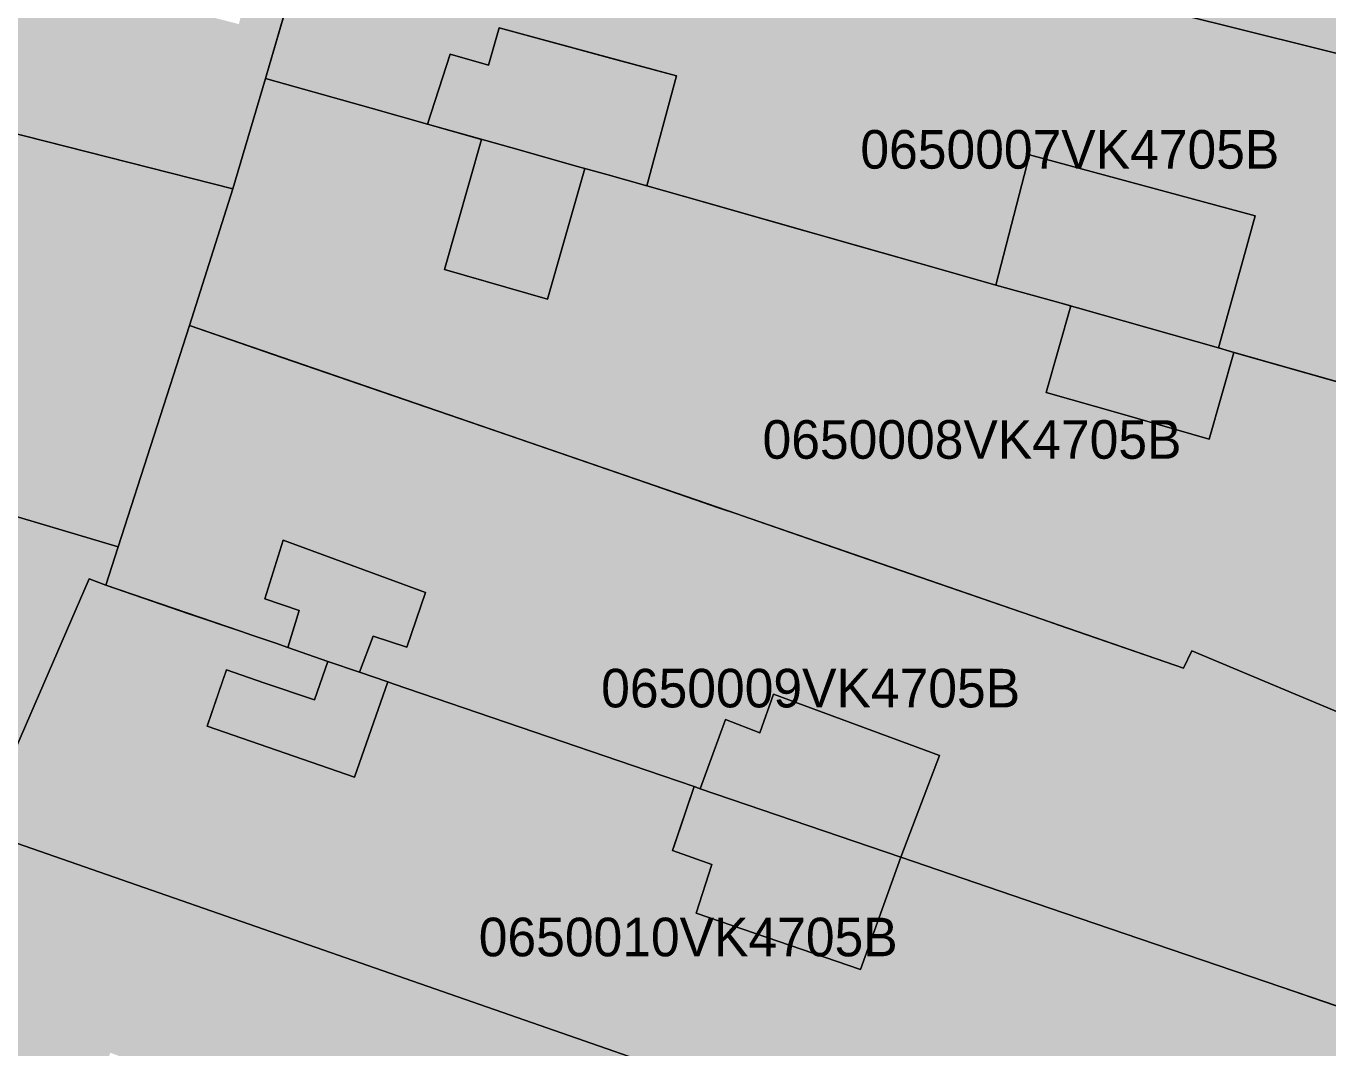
# Model space of a CAD drawing. Header units: metres. Extents: x -6 to 1255, y -2 to 532.
# Drawn here: x 902.4 to 936.14, y 341.73 to 368.2 of the extents above; entities that cross this region are included whole.
import ezdxf

# ---------------------------------------------------------------- set-up
doc = ezdxf.new("R2010")
doc.units = ezdxf.units.M
doc.header["$MEASUREMENT"] = 0
for name, color, linetype, lineweight, true_color in [('TPX_BUILDINGS', 7, 'CONTINUOUS', 0, 0x000000), ('TPX_BUILDINGS_HATCH', 7, 'CONTINUOUS', 0, 0xf0f0f0), ('TPX_BUILDINGS_SHADOWS_HATCH', 7, 'CONTINUOUS', 0, 0x000000), ('TPX_BUILDINGS_SHADOWS_OUTLINES', 7, 'CONTINUOUS', 0, 0x000000), ('TPX_CADASTRES', 7, 'CONTINUOUS', 0, 0x646464), ('TPX_CADASTRES_TEXT', 7, 'CONTINUOUS', 0, 0x000000)]:
    doc.layers.add(name, color=color, linetype=linetype, lineweight=lineweight, true_color=true_color)

msp = doc.modelspace()

# ---------------------------------------------------------------- hatches: boundary and pattern name
at = {"layer": 'TPX_BUILDINGS_HATCH'}
h = msp.add_hatch(color=256, dxfattribs=at)
h.paths.add_polyline_path([(870.701, 384.175), (868.781, 373.885), (871.786, 373.124), (873.991, 372.565), (875.184, 372.262), (878.096, 371.523), (881.447, 370.671), (882.101, 370.505), (883.531, 370.14), (885.551, 369.625), (887.411, 369.155), (890.879, 368.274), (907.751, 363.985), (908.601, 366.845), (910.203, 372.334), (910.671, 373.935), (908.641, 374.415), (904.261, 375.435), (900.631, 376.285), (898.301, 376.835), (896.421, 377.335), (891.781, 378.575), (890.17, 379.003), (888.051, 379.565), (885.691, 380.195), (876.451, 382.645), (875.971, 382.775), (870.701, 384.175)])
h.paths.add_polyline_path([(883.971, 373.045), (885.131, 377.545), (887.401, 377.005), (886.271, 372.505), (883.971, 373.045)], flags=16)
h.paths.add_polyline_path([(894.991, 371.505), (895.571, 373.785), (898.891, 372.935), (898.311, 370.655), (894.991, 371.505)], flags=16)
h.paths.add_polyline_path([(903.171, 369.475), (903.761, 371.775), (908.501, 370.555), (907.911, 368.255), (903.171, 369.475)], flags=16)
h = msp.add_hatch(color=256, dxfattribs=at)
h.paths.add_polyline_path([(928.251, 380.495), (923.321, 370.745), (942.94, 365.864), (945.941, 365.118), (946.551, 364.966), (947.28, 364.784), (948.58, 364.444), (951.38, 363.734), (955.64, 371.404), (951.49, 372.874), (947.44, 374.304), (942.861, 376.005), (942.44, 374.185), (938.29, 375.685), (939.001, 377.435), (930.051, 380.765), (928.651, 381.285), (928.251, 380.495)])
h.paths.add_polyline_path([(928.92, 371.815), (930.17, 374.475), (933.5, 373.345), (932.5, 370.605), (928.92, 371.815)], flags=16)
for points in [[(910.203, 372.334), (908.601, 366.845), (911.341, 366.075), (912.801, 365.665), (913.391, 367.475), (914.381, 367.195), (914.661, 368.155), (917.541, 367.375), (919.251, 366.915), (918.48, 364.063), (919.921, 363.655), (922.24, 362.995), (923.19, 362.725), (923.58, 362.615), (925.99, 361.935), (927.53, 361.495), (928.4, 364.865), (934.25, 363.285), (933.99, 362.345), (933.3, 359.865), (933.58, 359.785), (933.699, 359.751), (941.701, 357.477), (942.24, 357.324), (942.82, 357.164), (943.23, 357.044), (944.701, 356.627), (947.07, 355.954), (948.96, 359.364), (949.76, 360.804), (951.38, 363.734), (948.58, 364.444), (947.28, 364.784), (946.551, 364.966), (945.941, 365.118), (942.94, 365.864), (923.321, 370.745), (918.081, 372.075), (915.981, 372.605), (911.851, 373.655), (910.671, 373.935), (910.203, 372.334)], [(907.751, 363.985), (906.631, 360.445), (908.778, 359.706), (912.47, 358.435), (915.141, 357.516), (918.251, 356.446), (920.341, 355.727), (920.84, 355.555), (920.94, 355.525), (923.98, 354.474), (928.72, 352.835), (929.16, 352.683), (932.39, 351.565), (932.61, 352.015), (935.02, 351.004), (938.96, 349.354), (940.469, 348.722), (940.858, 348.559), (942.54, 347.854), (943.29, 347.684), (947.55, 355.704), (947.07, 355.954), (944.701, 356.627), (943.23, 357.044), (942.82, 357.164), (942.24, 357.324), (941.701, 357.477), (933.699, 359.751), (933.06, 357.505), (930.75, 358.165), (928.83, 358.715), (929.469, 360.952), (929.07, 361.065), (927.53, 361.495), (925.99, 361.935), (923.58, 362.615), (923.19, 362.725), (922.24, 362.995), (919.921, 363.655), (918.48, 364.063), (917.451, 364.355), (916.88, 364.512), (915.91, 361.125), (913.241, 361.895), (914.202, 365.269), (912.801, 365.665), (911.341, 366.075), (908.601, 366.845), (907.751, 363.985)], [(904.78, 354.715), (904.46, 353.715), (906.618, 352.979), (907.95, 352.525), (908.27, 352.415), (908.87, 352.215), (909.18, 352.105), (909.47, 353.065), (908.58, 353.365), (909.06, 354.885), (912.75, 353.525), (912.26, 352.115), (911.39, 352.395), (911.04, 351.465), (911.77, 351.215), (911.91, 351.165), (918.49, 348.915), (919.71, 348.505), (919.87, 348.445), (920.52, 350.235), (921.41, 349.895), (921.77, 350.895), (926.07, 349.305), (925.07, 346.675), (926.028, 346.347), (928.93, 345.355), (932.45, 344.154), (934.94, 343.304), (938.18, 342.194), (938.44, 342.105), (939.17, 341.854), (940.55, 344.314), (942.54, 347.854), (940.858, 348.559), (940.469, 348.722), (938.96, 349.354), (935.02, 351.004), (932.61, 352.015), (932.39, 351.565), (929.16, 352.683), (928.72, 352.835), (923.98, 354.474), (920.94, 355.525), (920.84, 355.555), (920.341, 355.727), (918.251, 356.446), (915.141, 357.516), (912.47, 358.435), (908.778, 359.706), (906.631, 360.445), (904.78, 354.715)], [(904.03, 353.885), (901.2, 347.365), (919.56, 340.975), (924.13, 339.385), (926.59, 338.525), (927.11, 338.345), (930.8, 337.054), (934.49, 335.774), (935.54, 335.404), (939.17, 341.854), (938.44, 342.105), (938.18, 342.194), (934.94, 343.304), (932.45, 344.154), (928.93, 345.355), (926.028, 346.347), (925.07, 346.675), (924.02, 343.765), (919.76, 345.225), (920.17, 346.485), (919.15, 346.845), (919.71, 348.505), (918.49, 348.915), (911.91, 351.165), (911.77, 351.215), (910.91, 348.745), (907.09, 350.065), (907.59, 351.525), (908.56, 351.185), (909.87, 350.745), (910.22, 351.745), (909.18, 352.105), (908.87, 352.215), (908.27, 352.415), (907.95, 352.525), (906.618, 352.979), (904.46, 353.715), (904.03, 353.885)]]:
    msp.add_hatch(color=256, dxfattribs=at).paths.add_polyline_path(points)
h = msp.add_hatch(color=256, dxfattribs=at)
h.paths.add_polyline_path([(867.271, 365.855), (863.531, 346.475), (865.001, 345.925), (868.071, 344.785), (869.401, 344.295), (872.218, 343.25), (872.661, 343.085), (876.15, 341.785), (876.78, 341.555), (880.1, 340.325), (881.6, 339.765), (890.58, 336.425), (893.54, 335.325), (896.05, 334.395), (901.2, 347.365), (904.03, 353.885), (904.46, 353.715), (904.78, 354.715), (889.129, 359.369), (885.611, 360.415), (885.241, 360.525), (881.839, 361.535), (875.516, 363.411), (873.951, 363.875), (873.558, 363.991), (872.064, 364.431), (871.881, 364.485), (870.051, 365.029), (867.271, 365.855)])
h.paths.add_polyline_path([(883.111, 347.545), (883.481, 349.465), (884.071, 352.495), (884.331, 353.845), (895.39, 351.765), (894.15, 345.345), (883.111, 347.545)], flags=16)
h = msp.add_hatch(color=256, dxfattribs=at)
h.paths.add_polyline_path([(901.2, 347.365), (896.05, 334.395), (899.94, 333.035), (904.92, 331.295), (912.559, 328.623), (914.64, 327.895), (917.07, 327.045), (920.2, 325.955), (920.89, 325.715), (923.94, 324.644), (924.961, 324.286), (928.47, 323.054), (935.54, 335.404), (934.49, 335.774), (930.8, 337.054), (927.11, 338.345), (926.59, 338.525), (924.13, 339.385), (919.56, 340.975), (901.2, 347.365)])
h.paths.add_polyline_path([(902.82, 337.065), (904.58, 341.605), (908.45, 340.185), (906.74, 335.645), (902.82, 337.065)], flags=16)
h.paths.add_polyline_path([(914.21, 332.865), (916.05, 337.855), (918.15, 337.105), (920.48, 336.275), (917.75, 331.435), (916.26, 332.035), (914.21, 332.865)], flags=16)
at = {"layer": 'TPX_BUILDINGS_SHADOWS_HATCH'}
for points in [[(890.879, 368.274), (889.129, 359.369), (904.78, 354.715), (906.631, 360.445), (907.751, 363.985), (890.879, 368.274)], [(913.391, 367.475), (912.801, 365.665), (914.202, 365.269), (913.241, 361.895), (915.91, 361.125), (916.88, 364.512), (917.451, 364.355), (918.48, 364.063), (919.251, 366.915), (917.525, 367.379), (914.661, 368.155), (914.381, 367.195), (913.391, 367.475)], [(928.4, 364.865), (927.53, 361.495), (929.07, 361.065), (929.469, 360.952), (928.83, 358.715), (930.75, 358.165), (933.06, 357.505), (933.699, 359.751), (933.3, 359.865), (933.99, 362.345), (934.25, 363.285), (928.4, 364.865)], [(907.491, 351.235), (907.09, 350.065), (910.91, 348.745), (911.77, 351.215), (911.04, 351.465), (911.39, 352.395), (912.26, 352.115), (912.75, 353.525), (909.06, 354.885), (908.58, 353.365), (909.47, 353.065), (909.18, 352.105), (910.22, 351.745), (909.87, 350.745), (908.56, 351.185), (907.59, 351.525), (907.491, 351.235)], [(919.191, 346.966), (919.15, 346.845), (920.17, 346.485), (919.76, 345.225), (924.02, 343.765), (925.07, 346.675), (926.07, 349.305), (921.77, 350.895), (921.41, 349.895), (920.52, 350.235), (919.87, 348.445), (919.71, 348.505), (919.191, 346.966)]]:
    msp.add_hatch(color=256, dxfattribs=at).paths.add_polyline_path(points)

# ---------------------------------------------------------------- linework, layer by layer
at = {"layer": 'TPX_BUILDINGS', "elevation": 0.042}
for points in [[(928.251, 380.495), (923.321, 370.745), (942.94, 365.864), (945.941, 365.118), (946.551, 364.966), (947.28, 364.784), (948.58, 364.444), (951.38, 363.734), (955.64, 371.404), (951.49, 372.874), (947.44, 374.304), (942.861, 376.005), (942.44, 374.185), (938.29, 375.685), (939.001, 377.435), (930.051, 380.765), (928.651, 381.285)], [(901.2, 347.365), (896.05, 334.395), (899.94, 333.035), (904.92, 331.295), (912.559, 328.623), (914.64, 327.895), (917.07, 327.045), (920.2, 325.955), (920.89, 325.715), (923.94, 324.644), (924.961, 324.286), (928.47, 323.054), (935.54, 335.404), (934.49, 335.774), (930.8, 337.054), (927.11, 338.345), (926.59, 338.525), (924.13, 339.385), (919.56, 340.975)]]:
    msp.add_lwpolyline(points, close=True, dxfattribs=at)
for points in [[(890.879, 368.274), (907.751, 363.985), (908.601, 366.845), (910.203, 372.334), (910.671, 373.935), (908.641, 374.415), (904.261, 375.435), (900.631, 376.285)], [(910.203, 372.334), (908.601, 366.845), (911.341, 366.075), (912.801, 365.665), (913.391, 367.475), (914.381, 367.195), (914.661, 368.155), (917.541, 367.375), (919.251, 366.915), (918.48, 364.063), (919.921, 363.655), (922.24, 362.995), (923.19, 362.725), (923.58, 362.615), (925.99, 361.935), (927.53, 361.495), (928.4, 364.865), (934.25, 363.285), (933.99, 362.345), (933.3, 359.865), (933.58, 359.785), (933.699, 359.751), (941.701, 357.477)], [(942.94, 365.864), (923.321, 370.745)], [(941.701, 357.477), (933.699, 359.751), (933.06, 357.505), (930.75, 358.165), (928.83, 358.715), (929.469, 360.952), (929.07, 361.065), (927.53, 361.495), (925.99, 361.935), (923.58, 362.615), (923.19, 362.725), (922.24, 362.995), (919.921, 363.655), (918.48, 364.063), (917.451, 364.355), (916.88, 364.512), (915.91, 361.125), (913.241, 361.895), (914.202, 365.269), (912.801, 365.665), (911.341, 366.075), (908.601, 366.845), (907.751, 363.985), (906.631, 360.445), (908.778, 359.706), (912.47, 358.435), (915.141, 357.516), (918.251, 356.446), (920.341, 355.727), (920.84, 355.555), (920.94, 355.525), (923.98, 354.474), (928.72, 352.835), (929.16, 352.683), (932.39, 351.565), (932.61, 352.015), (935.02, 351.004), (938.96, 349.354)], [(896.05, 334.395), (901.2, 347.365), (904.03, 353.885), (904.46, 353.715), (904.78, 354.715), (889.129, 359.369), (885.611, 360.415), (885.241, 360.525), (881.839, 361.535), (875.516, 363.411), (873.951, 363.875), (873.558, 363.991), (872.064, 364.431), (871.881, 364.485), (870.051, 365.029), (867.271, 365.855), (863.531, 346.475)], [(938.96, 349.354), (935.02, 351.004), (932.61, 352.015), (932.39, 351.565), (929.16, 352.683), (928.72, 352.835), (923.98, 354.474), (920.94, 355.525), (920.84, 355.555), (920.341, 355.727), (918.251, 356.446), (915.141, 357.516), (912.47, 358.435), (908.778, 359.706), (906.631, 360.445), (904.78, 354.715), (904.46, 353.715), (906.618, 352.979), (907.95, 352.525), (908.27, 352.415), (908.87, 352.215), (909.18, 352.105), (909.47, 353.065), (908.58, 353.365), (909.06, 354.885), (912.75, 353.525), (912.26, 352.115), (911.39, 352.395), (911.04, 351.465), (911.77, 351.215), (911.91, 351.165), (918.49, 348.915), (919.71, 348.505), (919.87, 348.445), (920.52, 350.235), (921.41, 349.895), (921.77, 350.895), (926.07, 349.305), (925.07, 346.675), (926.028, 346.347), (928.93, 345.355), (932.45, 344.154), (934.94, 343.304), (938.18, 342.194)], [(938.18, 342.194), (934.94, 343.304), (932.45, 344.154), (928.93, 345.355), (926.028, 346.347), (925.07, 346.675), (924.02, 343.765), (919.76, 345.225), (920.17, 346.485), (919.15, 346.845), (919.71, 348.505), (918.49, 348.915), (911.91, 351.165), (911.77, 351.215), (910.91, 348.745), (907.09, 350.065), (907.59, 351.525), (908.56, 351.185), (909.87, 350.745), (910.22, 351.745), (909.18, 352.105), (908.87, 352.215), (908.27, 352.415), (907.95, 352.525), (906.618, 352.979), (904.46, 353.715), (904.03, 353.885), (901.2, 347.365), (919.56, 340.975)]]:
    msp.add_lwpolyline(points, dxfattribs=at)
at = {"layer": 'TPX_BUILDINGS_SHADOWS_OUTLINES', "elevation": 0.039}
for points in [[(890.879, 368.274), (889.129, 359.369), (904.78, 354.715), (906.631, 360.445), (907.751, 363.985)], [(913.391, 367.475), (912.801, 365.665), (914.202, 365.269), (913.241, 361.895), (915.91, 361.125), (916.88, 364.512), (917.451, 364.355), (918.48, 364.063), (919.251, 366.915), (917.525, 367.379), (914.661, 368.155), (914.381, 367.195)], [(928.4, 364.865), (927.53, 361.495), (929.07, 361.065), (929.469, 360.952), (928.83, 358.715), (930.75, 358.165), (933.06, 357.505), (933.699, 359.751), (933.3, 359.865), (933.99, 362.345), (934.25, 363.285)], [(907.491, 351.235), (907.09, 350.065), (910.91, 348.745), (911.77, 351.215), (911.04, 351.465), (911.39, 352.395), (912.26, 352.115), (912.75, 353.525), (909.06, 354.885), (908.58, 353.365), (909.47, 353.065), (909.18, 352.105), (910.22, 351.745), (909.87, 350.745), (908.56, 351.185), (907.59, 351.525)], [(919.191, 346.966), (919.15, 346.845), (920.17, 346.485), (919.76, 345.225), (924.02, 343.765), (925.07, 346.675), (926.07, 349.305), (921.77, 350.895), (921.41, 349.895), (920.52, 350.235), (919.87, 348.445), (919.71, 348.505)]]:
    msp.add_lwpolyline(points, close=True, dxfattribs=at)
at = {"layer": 'TPX_CADASTRES', "elevation": 0.024}
for points in [[(870.701, 384.176), (868.781, 373.886), (873.991, 372.566), (882.101, 370.506), (885.551, 369.626), (887.411, 369.156), (907.751, 363.985), (908.601, 366.845), (910.671, 373.935), (908.641, 374.415), (904.261, 375.435), (900.631, 376.286), (898.301, 376.836), (896.421, 377.336), (891.781, 378.576), (888.051, 379.566), (885.691, 380.196), (876.451, 382.646), (875.971, 382.776)], [(928.251, 380.495), (923.321, 370.745), (942.94, 365.865), (947.28, 364.785), (948.58, 364.445), (951.38, 363.735), (955.64, 371.405), (951.49, 372.875), (947.44, 374.305), (942.861, 376.005), (940.421, 376.905), (939.001, 377.435), (930.051, 380.765), (928.651, 381.285)], [(868.331, 371.476), (867.271, 365.856), (871.881, 364.486), (873.951, 363.876), (885.241, 360.526), (885.611, 360.416), (904.78, 354.715), (906.631, 360.445), (907.751, 363.985), (887.411, 369.156), (885.551, 369.626), (882.101, 370.506), (873.991, 372.566), (868.781, 373.886)], [(867.271, 365.856), (863.531, 346.476), (865.001, 345.926), (868.071, 344.786), (869.401, 344.296), (872.661, 343.086), (876.15, 341.786), (876.78, 341.556), (880.1, 340.326), (881.6, 339.766), (890.58, 336.425), (893.54, 335.325), (896.05, 334.395), (901.2, 347.365), (904.03, 353.885), (904.46, 353.715), (904.78, 354.715), (885.611, 360.416), (885.241, 360.526), (873.951, 363.876), (871.881, 364.486)], [(901.2, 347.365), (896.05, 334.395), (899.94, 333.035), (904.92, 331.295), (914.64, 327.895), (917.07, 327.045), (920.2, 325.955), (920.89, 325.715), (923.94, 324.645), (928.47, 323.055), (935.54, 335.405), (934.49, 335.775), (930.8, 337.055), (927.11, 338.345), (926.59, 338.525), (924.13, 339.385), (919.56, 340.975)]]:
    msp.add_lwpolyline(points, close=True, dxfattribs=at)
for points in [[(942.94, 365.865), (923.321, 370.745), (918.081, 372.075), (915.981, 372.605), (911.851, 373.655), (910.671, 373.935), (908.601, 366.845), (911.341, 366.075), (912.801, 365.665), (914.961, 365.055), (916.691, 364.565), (917.451, 364.355), (919.921, 363.655), (923.19, 362.725), (925.99, 361.935), (927.53, 361.495), (929.07, 361.065), (933.3, 359.865), (933.58, 359.785), (942.24, 357.325)], [(942.24, 357.325), (933.58, 359.785), (933.3, 359.865), (929.07, 361.065), (927.53, 361.495), (925.99, 361.935), (923.19, 362.725), (919.921, 363.655), (917.451, 364.355), (916.691, 364.565), (914.961, 365.055), (912.801, 365.665), (911.341, 366.075), (908.601, 366.845), (907.751, 363.985), (906.631, 360.445), (920.84, 355.555), (920.94, 355.525), (928.72, 352.835), (932.39, 351.565), (932.61, 352.015), (935.02, 351.005), (938.96, 349.355)], [(938.96, 349.355), (935.02, 351.005), (932.61, 352.015), (932.39, 351.565), (928.72, 352.835), (920.94, 355.525), (920.84, 355.555), (906.631, 360.445), (904.78, 354.715), (904.46, 353.715), (907.95, 352.525), (908.27, 352.415), (908.87, 352.215), (909.18, 352.105), (910.22, 351.745), (911.04, 351.465), (911.77, 351.215), (911.91, 351.165), (918.49, 348.915), (919.71, 348.505), (919.87, 348.445), (925.07, 346.675), (928.93, 345.355), (932.45, 344.155), (934.94, 343.305), (938.18, 342.195)], [(935.54, 335.405), (939.17, 341.855), (938.18, 342.195), (934.94, 343.305), (932.45, 344.155), (928.93, 345.355), (925.07, 346.675), (919.87, 348.445), (919.71, 348.505), (918.49, 348.915), (911.91, 351.165), (911.77, 351.215), (911.04, 351.465), (910.22, 351.745), (909.18, 352.105), (908.87, 352.215), (908.27, 352.415), (907.95, 352.525), (904.46, 353.715), (904.03, 353.885), (901.2, 347.365), (919.56, 340.975)]]:
    msp.add_lwpolyline(points, dxfattribs=at)

# ---------------------------------------------------------------- texts
at = {"layer": 'TPX_CADASTRES_TEXT'}
for s, p in [('0650007VK4705B', (924.018, 364.51, 0.024)), ('0650008VK4705B', (921.483, 356.994, 0.024)), ('0650009VK4705B', (917.301, 350.552, 0.024)), ('0650010VK4705B', (914.128, 344.104, 0.024))]:
    msp.add_text(s, height=1, dxfattribs=at).set_placement(p)

doc.saveas('drawing.dxf')
